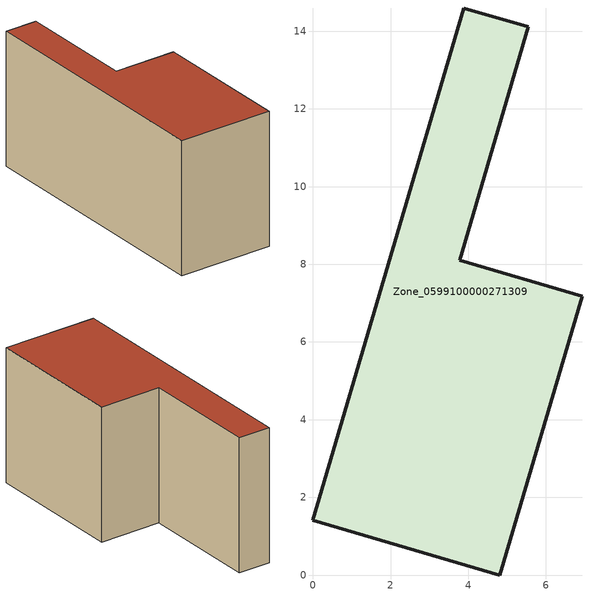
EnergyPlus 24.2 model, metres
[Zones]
Zone_0599100000271309
 floor ground (C_G): 0,1.41 3.89,14.6 5.54,14.12 3.78,8.1 6.93,7.18 4.81,0 z0
 wall outside (C_F): 4.81,0 6.93,7.18 3.78,8.1 5.54,14.12 3.89,14.6 0,1.41 4.81,0 z0:7.01
 roof outside (C_R): 3.89,14.6 0,1.41 4.81,0 6.93,7.18 3.78,8.1 5.54,14.12 z7.01
[BUILDING]
Pand.0599100000271309: North Axis=0; Terrain=City; Loads Convergence Tolerance Value=0.04; Temperature Convergence Tolerance Value=0.4; Solar Distribution=FullExterior; Maximum Number of Warmup Days=25; Minimum Number of Warmup Days=1
[Site:Location]
Rotterdam.The.Hague.AP_ZH_NLD Design_Conditions: Latitude=51.96; Longitude=4.45; Time Zone=1; Elevation=-4.5
[SITE:GROUNDTEMPERATURE:BUILDINGSURFACE]
18, 18, 18, 18, 18, 18, 18, 18, 18, 18, 18, 18
[MATERIAL] Thermal Absorptance=0.9; Solar Absorptance=0.7; Visible Absorptance=0.7
Name | Roughness | Thickness | Conductivity | Density | Specific Heat
G.TI.1946 | MediumSmooth | 0.15 | 1 | 540 | 1210
F.TI.1946 | Rough | 0.3 | 0.857143 | 1920 | 840
R.TI.1946 | MediumRough | 0.2 | 0.1 | 1500 | 1000
[CONSTRUCTION]
C_G: G.TI.1946
C_F: F.TI.1946
C_R: R.TI.1946
[ZONE]
Zone_0599100000271309: Type=1; Multiplier=1; Ceiling Height=Autocalculate; Volume=Autocalculate; Floor Area=autocalculate; Part of Total Floor Area=Yes
[ZONEINFILTRATION:DESIGNFLOWRATE]
Infil_Zone_0599100000271309: Zone or ZoneList or Space or SpaceList=Zone_0599100000271309; Schedule=AlwaysOn; Design Flow Rate Calculation Method=Flow/Area; Flow Rate per Floor Area=0.003; Constant Term Coefficient=1; Temperature Term Coefficient=0; Velocity Term Coefficient=0; Velocity Squared Term Coefficient=0
[HVACTEMPLATE:ZONE:IDEALLOADSAIRSYSTEM]
Zone_0599100000271309: Maximum Heating Supply Air Temperature=50; Minimum Cooling Supply Air Temperature=13; Maximum Heating Supply Air Humidity Ratio=0.0156; Minimum Cooling Supply Air Humidity Ratio=0.0077; Heating Limit=NoLimit; Cooling Limit=NoLimit; Dehumidification Control Type=ConstantSensibleHeatRatio; Cooling Sensible Heat Ratio=0.7; Dehumidification Setpoint=60; Humidification Control Type=None; Humidification Setpoint=30; Outdoor Air Method=None; Outdoor Air Flow Rate per Person=0.00944; Outdoor Air Flow Rate per Zone Floor Area=0; Outdoor Air Flow Rate per Zone=0; Demand Controlled Ventilation Type=None; Outdoor Air Economizer Type=NoEconomizer; Heat Recovery Type=None; Sensible Heat Recovery Effectiveness=0.7; Latent Heat Recovery Effectiveness=0.65
[ZONECONTROL:THERMOSTAT]
ThermostatControl_Zone_0599100000271309: Zone or ZoneList=Zone_0599100000271309; Control Type Schedule=DualSetpointControlType; Control 1=Thermostat_Zone_0599100000271309; Temperature Difference Between Cutout And Setpoint=0
[THERMOSTATSETPOINT:DUALSETPOINT]
Thermostat_Zone_0599100000271309: Heating Setpoint Temperature Schedule=HeatingSetpoint_Zone_0599100000271309; Cooling Setpoint Temperature Schedule=CoolingSetpoint_Zone_0599100000271309
[SCHEDULE:COMPACT]
HeatingSetpoint_Zone_0599100000271309: Through: 12/31, For: AllDays, Until: 24:00, 21
CoolingSetpoint_Zone_0599100000271309: Through: 12/31, For: AllDays, Until: 24:00, 24
DualSetpointControlType: Through: 12/31, For: AllDays, Until: 24:00, 4
AlwaysOn: Through: 12/31, For: AllDays, Until: 24:00, 1
